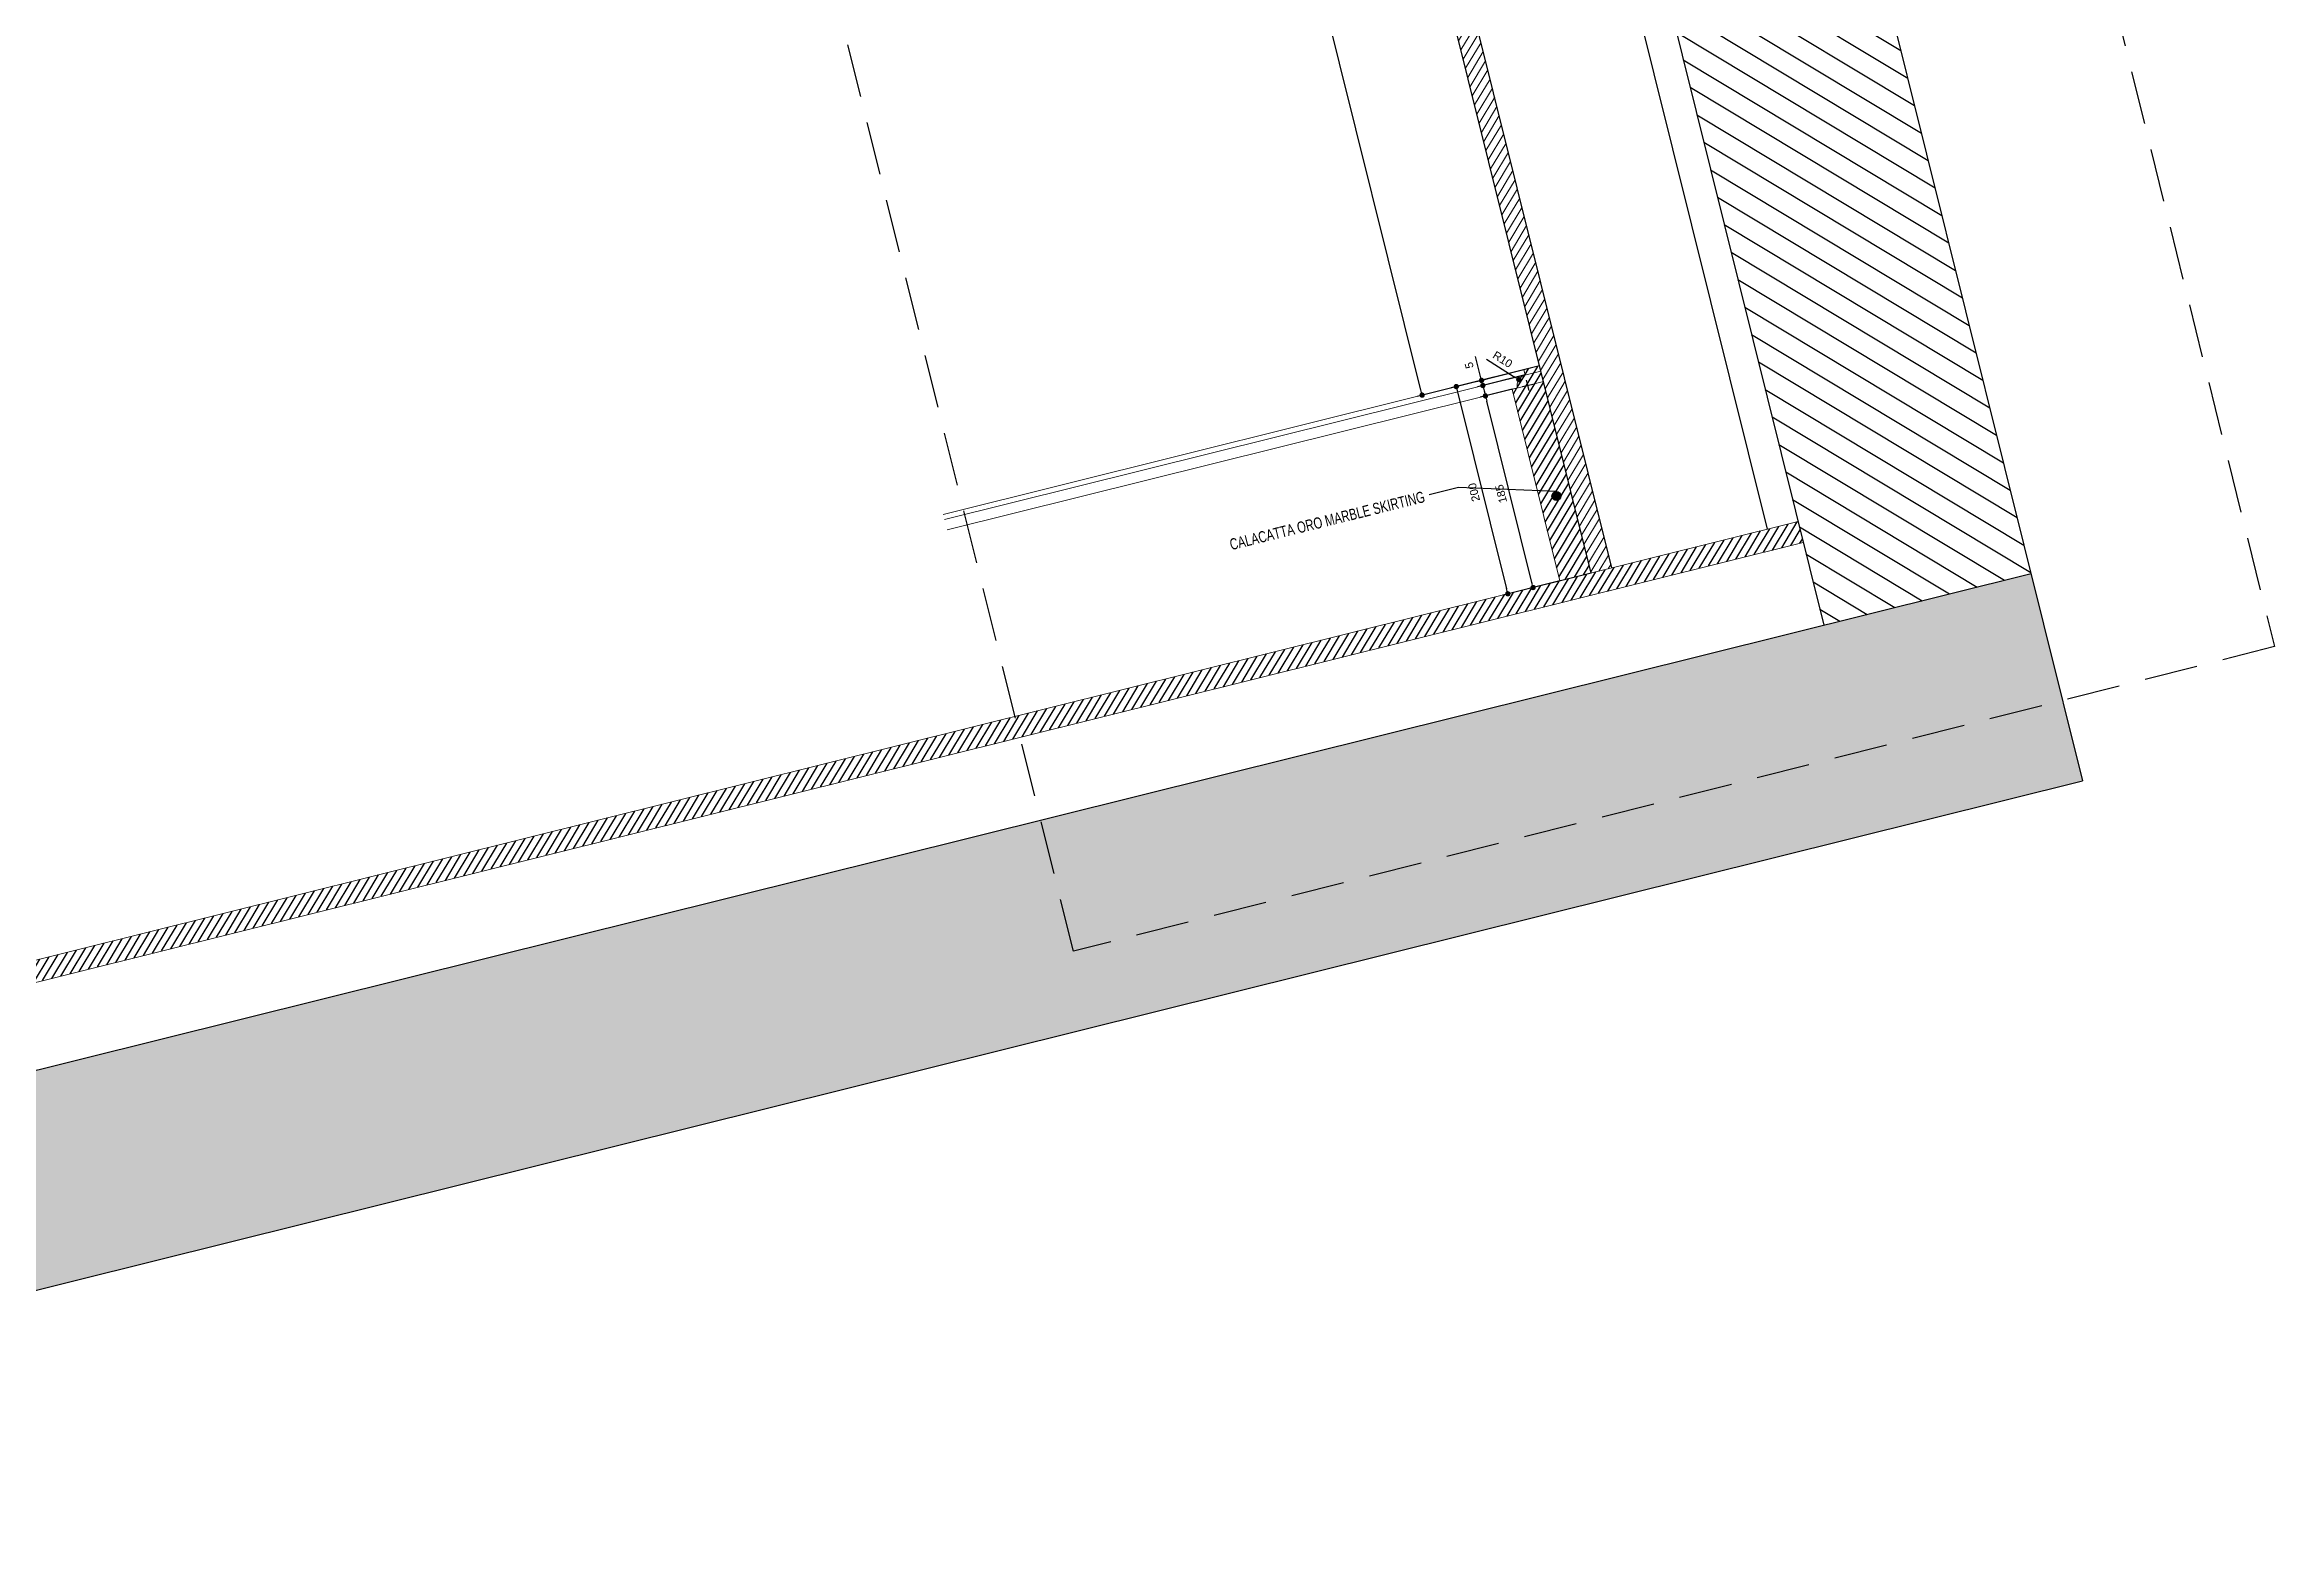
# Model space of a CAD drawing. Header units: inches. Extents: x 252212 to 296477, y 417293 to 492071.
# Drawn here: x 290390 to 292480, y 486551 to 487940 of the extents above; entities that cross this region are included whole.
import ezdxf

# ---------------------------------------------------------------- set-up
doc = ezdxf.new("R2010")
doc.units = ezdxf.units.IN
doc.header["$MEASUREMENT"] = 0
doc.linetypes.add('HIDDEN', pattern=[0.375, 0.25, -0.125])
for name, color, linetype in [('48-TITLE', 7, 'Continuous'), ('8', 8, 'Continuous'), ('CQ spot detail elevation', 1, 'Continuous'), ('CQ SPOT DETAILS', 40, 'Continuous'), ('CQ text label', 3, 'Continuous'), ('Layer1', 1, 'Continuous'), ('Layer3', 7, 'Continuous'), ('Layer7', 8, 'Continuous')]:
    doc.layers.add(name, color=color, linetype=linetype)
doc.layers.add('GRC Hatch', color=253, linetype='Continuous', lineweight=0)
doc.styles.add('DIM 50', font='romans.shx', dxfattribs={"width": 0.75, "height": 100})
doc.styles.get("Standard").update_dxf_attribs({"font": 'arial.ttf'})
doc.dimstyles.new('chester 5', dxfattribs={"dimscale": 0.05, "dimtxt": 150, "dimasz": 100, "dimexe": 100, "dimexo": 0, "dimgap": 80, "dimtad": 1, "dimdec": 0, "dimzin": 0, "dimdsep": 46, "dimtxsty": 'Standard', "dimblk": 'DOT', "dimcen": 100, "dimclrd": 1, "dimclre": 1, "dimclrt": 3, "dimadec": 0, "dimazin": 0, "dimtfac": 1, "dimtdec": 0, "dimtofl": 0, "dimtmove": 0, "dimatfit": 3, "dimfxl": 1, "dimtolj": 1, "dimtzin": 0, "dimlwd": -1, "dimarcsym": 0})
doc.dimstyles.get("Standard").update_dxf_attribs({"dimtxt": 0.18, "dimasz": 0.18, "dimexe": 0.18, "dimexo": 0.0625, "dimgap": 0.09, "dimtad": 0, "dimtih": 1, "dimtoh": 1, "dimdec": 4, "dimzin": 0, "dimdsep": 46, "dimtxsty": 'Standard', "dimcen": 0.09, "dimadec": 0, "dimazin": 0, "dimtfac": 1, "dimtdec": 4, "dimtofl": 0, "dimtmove": 0, "dimatfit": 3, "dimfxl": 1, "dimtolj": 1, "dimtzin": 0, "dimarcsym": 0})

# ---------------------------------------------------------------- blocks, each defined once
blk = doc.blocks.new('side')
at = {"layer": 'GRC Hatch'}
h = blk.add_hatch(dxfattribs=at)
h.set_pattern_fill('ANSI31', color=256, scale=50, angle=-13.9714, style=0)
h.set_pattern_definition([(45, (-117061.349, -46287.657), (-4.41941738, 4.41941738), [])])
h.paths.add_polyline_path([(-20, 993), (0, 993), (0, 0), (-20, 0)])
at = {"layer": 'Layer1', "color": 6}
for p, q in [((-20, 0), (-20, 1005, 0)), ((0, 0), (0, 993, 0))]:
    blk.add_line(p, q, dxfattribs=at)
blk = doc.blocks.new('_Dot')
at = {"color": 0, "linetype": 'ByBlock', "lineweight": -2}
blk.add_line((-0.5, 0), (-1, 0), dxfattribs=at)
at = {"color": 0, "linetype": 'ByBlock', "const_width": 0.5}
blk.add_lwpolyline([(-0.25, 0, 1), (0.25, 0, 1)], format="xyb", close=True, dxfattribs=at)
blk = doc.blocks.new('*D277')
at = {"color": 1, "lineweight": -2, "ltscale": 0.1, "transparency": 16777216}
for p, q in [((291765.4, 487617.5), (291735.3, 487610.1)), ((291810, 487438), (291780, 487430.5))]:
    blk.add_line(p, q, dxfattribs=at)
at = {"color": 1, "ltscale": 0.1, "transparency": 16777216}
blk.add_line((291783.6, 487436.6), (291741.4, 487606.4), dxfattribs=at)
at = {"layer": 'Defpoints', "color": 0, "ltscale": 0.1, "transparency": 16777216}
for p in [(291765.4, 487617.5, 0), (291740.2, 487611.3), (291810, 487438, 0)]:
    blk.add_point(p, dxfattribs=at)
at = {"color": 1, "ltscale": 0.1, "transparency": 16777216, "xscale": 5, "yscale": 5, "zscale": 5}
for p, rotation in [((291740.2, 487611.3), 103.9714232829857), ((291784.9, 487431.8), 283.9714232829857)]:
    blk.add_blockref('_Dot', p, dxfattribs=dict(at, rotation=rotation))
at = {"color": 3, "ltscale": 0.1, "transparency": 16777216, "insert": (291754.9, 487519.6), "char_height": 7.5, "attachment_point": 5, "rotation": 103.9714}
blk.add_mtext('\\A1;185', dxfattribs=at)
blk = doc.blocks.new('*D278')
at = {"color": 1, "ltscale": 0.1, "transparency": 16777216}
for p, q in [((291735.4, 487630.7), (291731, 487648.1)), ((291739, 487616.1), (291740.2, 487611.3))]:
    blk.add_line(p, q, dxfattribs=at)
at = {"color": 1, "lineweight": -2, "ltscale": 0.1, "transparency": 16777216}
for p, q in [((291776.3, 487635.7), (291731.7, 487624.6)), ((291777.5, 487630.9), (291732.9, 487619.8))]:
    blk.add_line(p, q, dxfattribs=at)
at = {"layer": 'Defpoints', "color": 0, "ltscale": 0.1, "transparency": 16777216}
for p in [(291776.3, 487635.7, 0), (291736.6, 487625.8), (291777.5, 487630.9, 0)]:
    blk.add_point(p, dxfattribs=at)
at = {"color": 1, "ltscale": 0.1, "transparency": 16777216, "xscale": 5, "yscale": 5, "zscale": 5}
for p, rotation in [((291736.6, 487625.8), 283.9714232829857), ((291737.8, 487621), 103.9714232829857)]:
    blk.add_blockref('_Dot', p, dxfattribs=dict(at, rotation=rotation))
at = {"color": 3, "ltscale": 0.1, "transparency": 16777216, "insert": (291725, 487639.9), "char_height": 7.5, "attachment_point": 5, "rotation": 103.9714}
blk.add_mtext('\\A1;5', dxfattribs=at)
blk = doc.blocks.new('*D279')
at = {"color": 1, "ltscale": 0.1, "transparency": 16777216}
blk.add_line((291741.2, 487645.7), (291767.3, 487629.2), dxfattribs=at)
at = {"color": 1, "lineweight": -2, "ltscale": 0.1, "transparency": 16777216}
for p, q in [((291775.1, 487620), (291784.8, 487622.4)), ((291781.1, 487616.3), (291778.7, 487626))]:
    blk.add_line(p, q, dxfattribs=at)
at = {"layer": 'Defpoints', "color": 0, "ltscale": 0.1, "transparency": 16777216}
for p in [(291771.5, 487626.5, 0), (291779.9, 487621.2, 0)]:
    blk.add_point(p, dxfattribs=at)
at = {"color": 1, "ltscale": 0.1, "transparency": 16777216, "xscale": 5, "yscale": 5, "zscale": 5, "rotation": 327.6246114896748}
blk.add_blockref('_Dot', (291771.5, 487626.5), dxfattribs=at)
at = {"color": 3, "ltscale": 0.1, "transparency": 16777216, "insert": (291756.3, 487645.4), "char_height": 7.5, "attachment_point": 5, "rotation": 327.6246}
blk.add_mtext('\\A1;R10', dxfattribs=at)
blk = doc.blocks.new('*D280')
at = {"color": 1, "lineweight": -2, "ltscale": 0.1, "transparency": 16777216}
for p, q in [((291790.9, 487639.3), (291708.1, 487618.7)), ((291839.2, 487445.3), (291756.4, 487424.7))]:
    blk.add_line(p, q, dxfattribs=at)
at = {"color": 1, "ltscale": 0.1, "transparency": 16777216}
blk.add_line((291714.1, 487615.1), (291760, 487430.7), dxfattribs=at)
at = {"layer": 'Defpoints', "color": 0, "ltscale": 0.1, "transparency": 16777216}
for p in [(291790.9, 487639.3, 0), (291761.2, 487425.9), (291839.2, 487445.3, 0)]:
    blk.add_point(p, dxfattribs=at)
at = {"color": 1, "ltscale": 0.1, "transparency": 16777216, "xscale": 5, "yscale": 5, "zscale": 5}
for p, rotation in [((291712.9, 487620), 103.9714232829857), ((291761.2, 487425.9), 283.9714232829857)]:
    blk.add_blockref('_Dot', p, dxfattribs=dict(at, rotation=rotation))
at = {"color": 3, "ltscale": 0.1, "transparency": 16777216, "insert": (291729.5, 487521), "char_height": 7.5, "attachment_point": 5, "rotation": 103.9714}
blk.add_mtext('\\A1;200', dxfattribs=at)
blk = doc.blocks.new('*D281')
at = {"color": 1, "lineweight": -2, "ltscale": 0.1, "transparency": 16777216}
for p, q in [((291599.4, 488408.9), (291484.6, 488380.3)), ((291790.9, 487639.3), (291676.1, 487610.8))]:
    blk.add_line(p, q, dxfattribs=at)
at = {"color": 1, "ltscale": 0.1, "transparency": 16777216}
blk.add_line((291679.7, 487616.8), (291490.7, 488376.7), dxfattribs=at)
at = {"layer": 'Defpoints', "color": 0, "ltscale": 0.1, "transparency": 16777216}
for p in [(291599.4, 488408.9), (291489.4, 488381.5), (291790.9, 487639.3)]:
    blk.add_point(p, dxfattribs=at)
at = {"color": 1, "ltscale": 0.1, "transparency": 16777216, "xscale": 5, "yscale": 5, "zscale": 5}
for p, rotation in [((291489.4, 488381.5), 103.9714232829857), ((291680.9, 487612), 283.9714232829857)]:
    blk.add_blockref('_Dot', p, dxfattribs=dict(at, rotation=rotation))
at = {"color": 3, "ltscale": 0.1, "transparency": 16777216, "insert": (291577.6, 487994.9), "char_height": 7.5, "attachment_point": 5, "rotation": 103.9714}
blk.add_mtext('\\A1;793', dxfattribs=at)
blk = doc.blocks.new('DOT')
at = {"layer": '48-TITLE'}
h = blk.add_hatch(color=256, dxfattribs=at)
h.dxf.hatch_style = 1
edge = h.paths.add_edge_path()
edge.add_arc((0, -1.03), 1.03, 0, 360)
blk.add_circle((0, -1.03), 1.03, dxfattribs=at)

msp = doc.modelspace()

# ---------------------------------------------------------------- hatches: boundary and pattern name
at = {"layer": 'Layer7', "ltscale": 300}
h = msp.add_hatch(dxfattribs=at)
h.set_pattern_fill('AR-CONC', color=256, scale=10, angle=13.9714, style=0)
h.set_pattern_definition([(143.97142, (302400.69, 492517.076), (-68.08902, -23.40695), [7.5, -82.5]), (198.9714, (302400.69, 492517.076), (-4.6961, 76.34393), [6, -66]), (93.52, (302395.015, 492515.125), (-72.78518, 52.93692), [6.37402, -70.1142]), (147.7872, (302395.86, 492536.48), (-99.57055, -41.8295), [11.25, -123.75]), (97.3358, (302387.56, 492533), (-114.2201, 71.9637), [9.561, -105.1713]), (202.7872, (302395.86, 492536.48), (-114.22, 71.9638), [9, -99]), (172.97142, (302387.364, 492529.22), (-48.20408, -53.4824), [7.5, -82.5]), (227.9714, (302387.364, 492529.22), (-41.1196, 64.4952), [6, -66]), (122.52, (302383.35, 492524.76), (-89.32368, 11.01272), [6.37402, -70.1142]), (156.47142, (302400.69, 492517.076), (-9.217332, 32.010976), [0, -65.2, 0, -67, 0, -66.25]), (186.47142, (302400.69, 492517.076), (-35.05129, 31.92286), [0, -38.2, 0, -63.7, 0, -25.25]), (226.47142, (302422.33, 492522.46), (-51.258437, -15.07726), [0, -25, 0, -78, 0, -103.5]), (236.47142, (302432.034, 492524.874), (-59.01025, -4.36598), [0, -32.5, 0, -51.8, 0, -73.5])])
h.paths.add_polyline_path([(291165, 491811.7), (291225.3, 491569.1), (288411.1, 490868.9), (288350.8, 491111.5)])
h.paths.add_polyline_path([(292251.5, 487444.8), (292299.7, 487250.7), (289485.5, 486550.5), (289437.3, 486744.6)])
at = {"layer": 'Layer7'}
h = msp.add_hatch(dxfattribs=at)
h.set_pattern_fill('ANSI31,_O', color=8, scale=150, angle=13.9714)
h.set_pattern_definition([(148.97142, (302406.03, 492518.404), (9.664979, 16.067068), [])])
h.paths.add_polyline_path([(288405.8, 490867.6), (288599.9, 490915.9), (289626, 486791.6), (289431.9, 486743.3)])
h.paths.add_polyline_path([(291031.3, 491520.8), (291225.3, 491569.1), (292251.5, 487444.8), (292057.4, 487396.5)])
h = msp.add_hatch(dxfattribs=at)
h.set_pattern_fill('ANSI31', color=256, scale=50, angle=13.9714, style=0)
h.set_pattern_definition([(58.971423, (221798.292, 487394.595), (-5.35568947, 3.22165956), [])])
edge = h.paths.add_edge_path()
edge.add_line((291790.9, 487639.3), (291776.3, 487635.7))
edge.add_line((291776.3, 487635.7), (291777.5, 487630.9))
edge.add_arc((291779.9, 487621.2), 10, 103.9714, 193.9714)
edge.add_line((291770.2, 487618.8), (291765.4, 487617.5))
edge.add_line((291765.4, 487617.5), (291810, 487438))
edge.add_line((291810, 487438), (291839.2, 487445.3))
edge.add_line((291839.2, 487445.3), (291790.9, 487639.3))
h = msp.add_hatch(dxfattribs=at)
h.set_pattern_fill('ANSI31', color=256, scale=50, style=0)
h.set_pattern_definition([(58.971423, (273917.1053, 432582.824), (-5.3556895, 3.22165956), [])])
h.paths.add_polyline_path([(292033.2, 487493.5), (289607.2, 486890), (289612, 486870.5), (292038.1, 487474.1)])

# ---------------------------------------------------------------- linework, layer by layer
at = {"layer": '8', "color": 6, "lineweight": 0, "ltscale": 5}
for p, q in [((291232.2, 487500.3, 0), (291790.9, 487639.3, 0)), ((292033.2, 487493.5, 0), (289607.2, 486890, 0)), ((292038.1, 487474.1, 0), (289612, 486870.5, 0))]:
    msp.add_line(p, q, dxfattribs=at)
at = {"layer": '8', "color": 8, "lineweight": 0, "ltscale": 5}
for p, q in [((291233.4, 487495.5, 0), (291792.1, 487634.5, 0)), ((291794.5, 487624.8, 0), (291235.8, 487485.8, 0))]:
    msp.add_line(p, q, dxfattribs=at)
at = {"layer": '8', "color": 6, "lineweight": 0, "ltscale": 5, "elevation": 0}
msp.add_lwpolyline([(291790.9, 487639.3), (291776.3, 487635.7), (291777.5, 487630.9, 0.414214), (291770.2, 487618.8), (291765.4, 487617.5), (291810, 487438), (291839.2, 487445.3), (291790.9, 487639.3)], format="xyb", dxfattribs=at)
at = {"layer": 'CQ spot detail elevation', "color": 3, "linetype": 'HIDDEN', "ltscale": 200, "elevation": 0}
msp.add_lwpolyline([(290532, 490395.3), (291657.5, 490680.5), (292479.6, 487376.4), (291354.1, 487091.1)], close=True, dxfattribs=at)
at = {"layer": 'Layer1'}
msp.add_line((291002.2, 491513.5, 0), (292004.1, 487486.3, 0), dxfattribs=at)
at = {"layer": 'Layer3'}
for p, q in [((291165, 491811.7, 0), (292299.7, 487250.7, 0)), ((291031.3, 491520.8, 0), (292057.4, 487396.5, 0)), ((289437.3, 486744.6, 0), (292251.5, 487444.8, 0)), ((289485.5, 486550.5, 0), (292299.7, 487250.7, 0))]:
    msp.add_line(p, q, dxfattribs=at)

# ---------------------------------------------------------------- block references
at = {"rotation": 13.97142328298641}
msp.add_blockref('side', (291858.6, 487450.1, 0), dxfattribs=at)

# ---------------------------------------------------------------- texts
at = {"layer": 'CQ text label', "ltscale": 500, "insert": (288966.6, 486846.7, 0), "char_height": 10.5, "width": 2798.018, "attachment_point": 1, "rotation": 13.9714, "style": 'DIM 50'}
msp.add_mtext('\\pxqr;{\\fCityBlueprint|b0|i0|c2|p2;CALACATTA ORO MARBLE SKIRTING  }', dxfattribs=at)

# ---------------------------------------------------------------- dimensions: what is measured, and where the dimension line sits
at = {"color": 2, "ltscale": 0.1}
for base, p1, p2, picture, middle in [((291489.4, 488381.5, 0), (291790.9, 487639.3, 0), (291599.4, 488408.9, 0), '*D281', (291577.6, 487994.9, 0)), ((291761.2, 487425.9, 0), (291790.9, 487639.3, 0), (291839.2, 487445.3, 0), '*D280', (291729.5, 487521, 0)), ((291736.6, 487625.8, 0), (291777.5, 487630.9, 0), (291776.3, 487635.7, 0), '*D278', (291725, 487639.9, 0)), ((291740.2, 487611.3, 0), (291810, 487438, 0), (291765.4, 487617.5, 0), '*D277', (291754.9, 487519.6, 0))]:
    dim = msp.add_linear_dim(base=base, p1=p1, p2=p2, angle=103.9714, dimstyle='chester 5', dxfattribs=at)
    dim.commit()
    dim.dimension.update_dxf_attribs({"geometry": picture, "text_midpoint": middle})
dim = msp.add_radius_dim(center=(291779.9, 487621.2, 0), mpoint=(291771.5, 487626.5, 0), dimstyle='chester 5', dxfattribs=at)
dim.commit()
dim.dimension.update_dxf_attribs({"geometry": '*D279', "text_midpoint": (291756.3, 487645.4, 0)})

# ---------------------------------------------------------------- leaders
at = {"layer": 'CQ SPOT DETAILS', "color": 1}
msp.add_leader([(291806.9, 487521.6, 0), (291715, 487525.6, 0), (291687.5, 487518.7, 0)], dimstyle='Standard', override={"dimasz": 4, "dimldrblk": 'Dot', "dimfxl": 0.1, "dimarcsym": 2}, dxfattribs=at)

doc.saveas('drawing.dxf')
